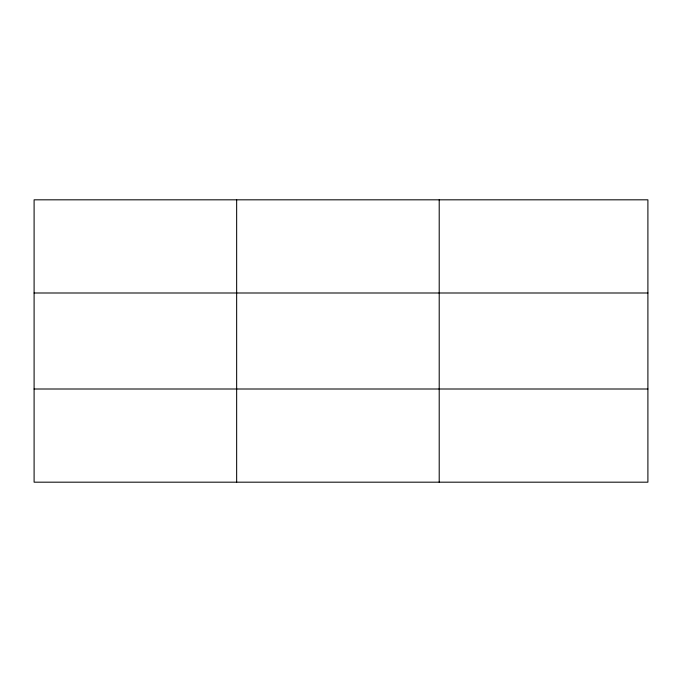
<?xml version="1.0" encoding="UTF-8"?>
<svg xmlns="http://www.w3.org/2000/svg" width="682" height="682" viewBox="0 0 682 682"><rect width="100%" height="100%" fill="white"/><g stroke="black" fill="none" stroke-linecap="round" stroke-linejoin="round"><path stroke-width="1.02" d="M236.654 199.817L236.654 482.183M439.208 199.817L439.208 482.183M647.9 292.996L647.9 199.817L34.1 199.817L34.1 482.183L647.9 482.183L647.9 292.996L34.1 292.996M34.1 389.004L647.9 389.004"/></g></svg>
